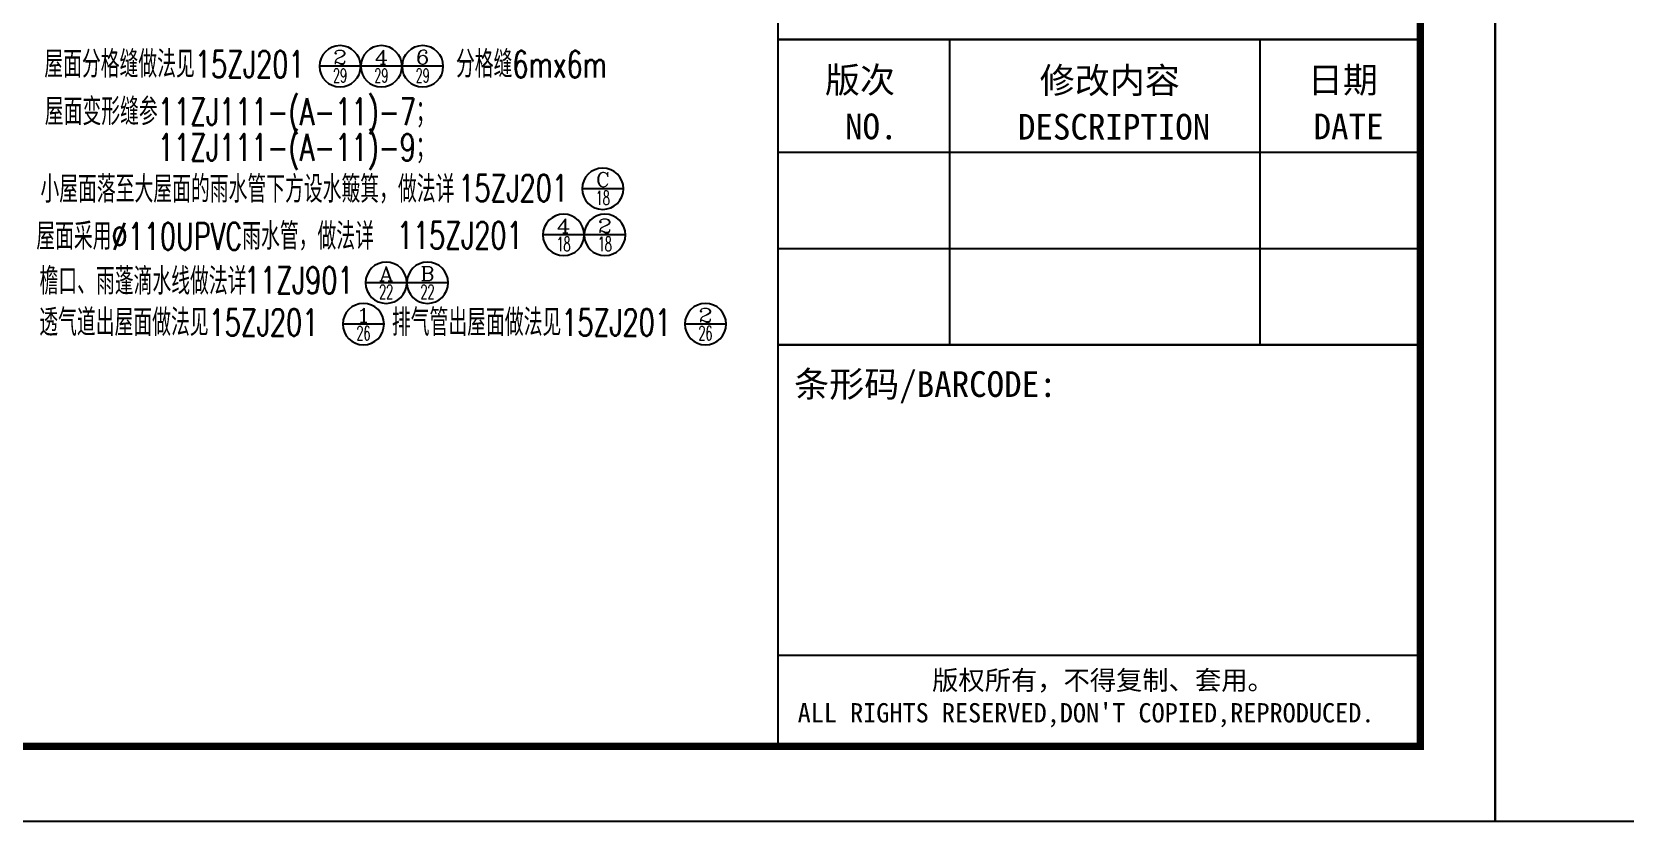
# Model space of a CAD drawing. Extents: x -737978 to 768813, y -372247 to 1140308.
# Drawn here: x 66185 to 98187, y -159911 to -144064 of the extents above; entities that cross this region are included whole.
import ezdxf
from ezdxf.enums import TextEntityAlignment as Align

# ---------------------------------------------------------------- set-up
doc = ezdxf.new("R2010")
doc.units = 0
doc.header["$LTSCALE"] = 10
doc.header["$MEASUREMENT"] = 0
doc.layers.get('0').update_dxf_attribs({"linetype": 'CONTINUOUS'})
doc.layers.add('PUB_TEXT', color=7, linetype='CONTINUOUS')
doc.layers.add('PUB_TITLE', color=4, linetype='CONTINUOUS')
doc.styles.add('-宋体', font='', dxfattribs={"width": 0.8})
doc.styles.add('COMP', font='complex', dxfattribs={"bigfont": 'hztxt'})
doc.styles.add('HZTXT', font='TXT', dxfattribs={"bigfont": 'HZTXT'})
doc.styles.get('-宋体').set_extended_font_data('SimSun')

# ---------------------------------------------------------------- blocks, each defined once
blk = doc.blocks.new('TQ1')
at = {"layer": 'PUB_TITLE'}
for p, q in [((-48255, -411855), (-48255, -414705)), ((-45355, -411855), (-45355, -414705)), ((-49855, -412905), (-43855, -412905)), ((-49855, -413805), (-43855, -413805))]:
    blk.add_line(p, q, dxfattribs=at)
at = {"layer": 'PUB_TITLE', "const_width": 20}
for points in [[(-49855, -378414), (-49855, -418455)], [(-49855, -411855), (-43855, -411855)], [(-49855, -414705), (-43855, -414705)], [(-49855, -417605), (-43855, -417605)]]:
    blk.add_lwpolyline(points, dxfattribs=at)
at = {"layer": 'PUB_TITLE', "style": '-宋体'}
for s, p in [('版次', (-49090, -412352)), ('修改内容', (-46756, -412356)), ('日期', (-44579, -412352)), ('NO.', (-48984, -412786)), ('DESCRIPTION', (-46716, -412789)), ('DATE', (-44526, -412786))]:
    blk.add_text(s, height=240, dxfattribs=at).set_placement(p, align=Align.CENTER)
for s, height, p in [('条形码/BARCODE:', 240, (-49705, -415192)), ('版权所有，不得复制、套用。', 180, (-48416, -417927)), ("ALL RIGHTS RESERVED,DON'T COPIED,REPRODUCED.", 180, (-49672, -418231))]:
    blk.add_text(s, height=height, dxfattribs=at).set_placement(p)
blk = doc.blocks.new('_INDEX')
blk.add_line((-0.5, 0), (0.5, 0))
blk.add_circle((0, 0), 0.5)
at = {"style": 'COMP'}
for tag, width, p, p2 in [('1', 2.333333, (-0.17, 0.05), (0.17, 0.05)), ('-', 1.166667, (-0.17, -0.39), (0.17, -0.39))]:
    blk.add_attdef(tag, text='', height=0.34, dxfattribs=dict(at, width=width)).set_placement(p, p2, align=Align.FIT)

msp = doc.modelspace()

# ---------------------------------------------------------------- linework, layer by layer
at = {"layer": 'PUB_TITLE'}
for points in [[(-62075.1, -159910.6), (95574.9, -159910.6), (95574.9, -70810.6), (-62075.1, -70810.6)], [(95574.9, -159910.6), (253224.9, -159910.6), (253224.9, -70810.6), (95574.9, -70810.6)]]:
    msp.add_lwpolyline(points, close=True, dxfattribs=at)
at = {"layer": 'PUB_TITLE', "const_width": 150}
msp.add_lwpolyline([(-58325.1, -158410.6), (94074.9, -158410.6), (94074.9, -72310.6), (-58325.1, -72310.6)], close=True, dxfattribs=at)

# ---------------------------------------------------------------- block references
at = {"xscale": 2.15028113370122, "yscale": 2.15028113370122, "zscale": 2.15028113370122}
msp.add_blockref('TQ1', (188374.9, 741385.6), dxfattribs=at)
at = {"layer": 'PUB_TEXT', "color": 7}
ref = msp.add_blockref('_INDEX', (72375.2, -144755.3), dxfattribs=dict(at, xscale=-829.6296296250075, yscale=829.6296296252868, zscale=829.6296296251393))
ref.add_attrib('1', '2', dxfattribs={"layer": '0', "height": 282.1, "rotation": 360, "style": 'COMP', "width": 1.5}).set_placement((72234.1, -144713.8), (72516.2, -144713.8), align=Align.FIT)
ref.add_attrib('-', '29', dxfattribs={"layer": '0', "height": 282.07, "style": 'COMP', "width": 0.617647}).set_placement((72234.1, -145078.8), (72516.2, -145078.8), align=Align.FIT)
ref = msp.add_blockref('_INDEX', (73204.8, -144755.3), dxfattribs=dict(at, xscale=-829.6296296250075, yscale=829.6296296252868, zscale=829.6296296251393))
ref.add_attrib('1', '4', dxfattribs={"layer": '0', "height": 282.1, "rotation": 360, "style": 'COMP', "width": 1.3125}).set_placement((73063.8, -144713.8), (73345.8, -144713.8), align=Align.FIT)
ref.add_attrib('-', '29', dxfattribs={"layer": '0', "height": 282.07, "style": 'COMP', "width": 0.617647}).set_placement((73063.8, -145078.8), (73345.8, -145078.8), align=Align.FIT)
ref = msp.add_blockref('_INDEX', (74034.4, -144755.3), dxfattribs=dict(at, xscale=-829.6296296250075, yscale=829.6296296252868, zscale=829.6296296251393))
ref.add_attrib('1', '6', dxfattribs={"layer": '0', "height": 282.1, "rotation": 360, "style": 'COMP', "width": 1.5}).set_placement((73893.4, -144713.8), (74175.5, -144713.8), align=Align.FIT)
ref.add_attrib('-', '29', dxfattribs={"layer": '0', "height": 282.07, "style": 'COMP', "width": 0.617647}).set_placement((73893.4, -145078.8), (74175.5, -145078.8), align=Align.FIT)
ref = msp.add_blockref('_INDEX', (77652, -147214), dxfattribs=dict(at, xscale=-829.6296296250075, yscale=829.6296296252868, zscale=829.6296296251393))
ref.add_attrib('1', 'C', dxfattribs={"layer": '0', "height": 282.1, "style": 'COMP', "width": 1.4}).set_placement((77511, -147172.6), (77793.1, -147172.6), align=Align.FIT)
ref.add_attrib('-', '18', dxfattribs={"layer": '0', "height": 282.07, "style": 'COMP', "width": 0.724138}).set_placement((77511, -147537.6), (77793.1, -147537.6), align=Align.FIT)
ref = msp.add_blockref('_INDEX', (76864.2, -148140.6), dxfattribs=dict(at, xscale=-829.6296296250075, yscale=829.6296296252868, zscale=829.6296296251393))
ref.add_attrib('1', '4', dxfattribs={"layer": '0', "height": 282.1, "style": 'COMP', "width": 1.3125}).set_placement((76723.1, -148099.1), (77005.2, -148099.1), align=Align.FIT)
ref.add_attrib('-', '18', dxfattribs={"layer": '0', "height": 282.07, "style": 'COMP', "width": 0.724138}).set_placement((76723.1, -148464.2), (77005.2, -148464.2), align=Align.FIT)
ref = msp.add_blockref('_INDEX', (77693.8, -148140.6), dxfattribs=dict(at, xscale=-829.6296296250075, yscale=829.6296296252868, zscale=829.6296296251393))
ref.add_attrib('1', '2', dxfattribs={"layer": '0', "height": 282.1, "style": 'COMP', "width": 1.5}).set_placement((77552.8, -148099.1), (77834.8, -148099.1), align=Align.FIT)
ref.add_attrib('-', '18', dxfattribs={"layer": '0', "height": 282.07, "style": 'COMP', "width": 0.724138}).set_placement((77552.8, -148464.2), (77834.8, -148464.2), align=Align.FIT)
ref = msp.add_blockref('_INDEX', (73301.2, -149101.2), dxfattribs=dict(at, xscale=-829.6296296250075, yscale=829.6296296252868, zscale=829.6296296251393))
ref.add_attrib('1', 'A', dxfattribs={"layer": '0', "height": 282.1, "style": 'COMP', "width": 1.166667}).set_placement((73160.2, -149059.7), (73442.3, -149059.7), align=Align.FIT)
ref.add_attrib('-', '22', dxfattribs={"layer": '0', "height": 282.07, "style": 'COMP', "width": 0.617647}).set_placement((73160.2, -149424.7), (73442.3, -149424.7), align=Align.FIT)
ref = msp.add_blockref('_INDEX', (74130.9, -149101.2), dxfattribs=dict(at, xscale=-829.6296296250075, yscale=829.6296296252868, zscale=829.6296296251393))
ref.add_attrib('1', 'B', dxfattribs={"layer": '0', "height": 282.1, "style": 'COMP', "width": 1.235294}).set_placement((73989.8, -149059.7), (74271.9, -149059.7), align=Align.FIT)
ref.add_attrib('-', '22', dxfattribs={"layer": '0', "height": 282.07, "style": 'COMP', "width": 0.617647}).set_placement((73989.8, -149424.7), (74271.9, -149424.7), align=Align.FIT)
ref = msp.add_blockref('_INDEX', (72844.6, -149931.9), dxfattribs=dict(at, xscale=-829.6296296250075, yscale=829.6296296252868, zscale=829.6296296251393))
ref.add_attrib('1', '1', dxfattribs={"layer": '0', "height": 282.1, "style": 'COMP', "width": 2.333333}).set_placement((72703.6, -149890.4), (72985.7, -149890.4), align=Align.FIT)
ref.add_attrib('-', '26', dxfattribs={"layer": '0', "height": 282.07, "style": 'COMP', "width": 0.617647}).set_placement((72703.6, -150255.5), (72985.7, -150255.5), align=Align.FIT)
ref = msp.add_blockref('_INDEX', (79714.6, -149931.9), dxfattribs=dict(at, xscale=-829.6296296250075, yscale=829.6296296252868, zscale=829.6296296251393))
ref.add_attrib('1', '2', dxfattribs={"layer": '0', "height": 282.1, "style": 'COMP', "width": 1.5}).set_placement((79573.5, -149890.4), (79855.6, -149890.4), align=Align.FIT)
ref.add_attrib('-', '26', dxfattribs={"layer": '0', "height": 282.07, "style": 'COMP', "width": 0.617647}).set_placement((79573.5, -150255.5), (79855.6, -150255.5), align=Align.FIT)

# ---------------------------------------------------------------- texts
at = {"layer": 'PUB_TEXT', "style": 'HZTXT', "width": 0.7}
for s, p in [('屋面分格缝做法见15ZJ201', (66434.4, -144983.4)), ('分格缝6mx6m', (74703, -144983.4)), (' 屋面变形缝参11ZJ111-(A-11)-7；', (66108.1, -145936.5)), ('11ZJ111-(A-11)-9；', (68712.6, -146653.4)), ('小屋面落至大屋面的雨水管下方设水簸箕，做法详            ', (66356.4, -147493.7)), ('15ZJ201', (74749.4, -147471.9)), ('屋面采用%%C110UPVC雨水管，做法详           ', (66272.9, -148439.2)), ('115ZJ201', (73515.5, -148419.2)), ('檐口、雨蓬滴水线做法详        ', (66338.3, -149340.8)), ('11ZJ901', (70443.5, -149319.9)), ('透气道出屋面做法见15ZJ201', (66332.9, -150168.5)), ('排气管出屋面做法见15ZJ201', (73416.3, -150168.5))]:
    msp.add_text(s, height=540, dxfattribs=at).set_placement(p)

doc.saveas('drawing.dxf')
